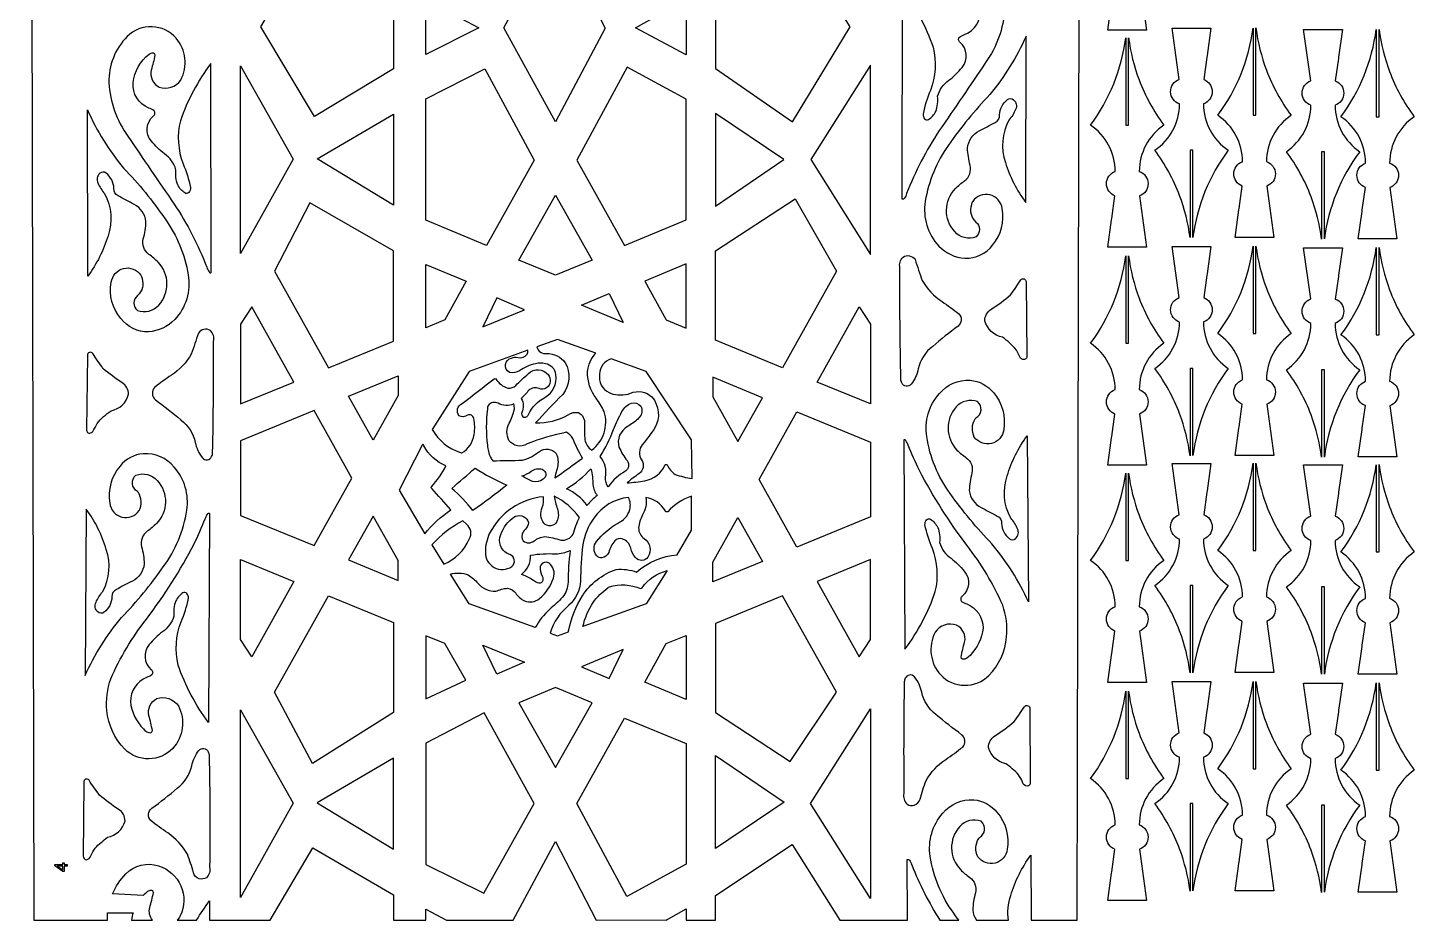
# Model space of a CAD drawing. Header units: millimetres. Extents: x -2260 to -1269, y 1307 to 3290.
# Drawn here: x -2260 to -1269, y 1307 to 1945 of the extents above; entities that cross this region are included whole.
import ezdxf

# ---------------------------------------------------------------- set-up
doc = ezdxf.new("R2010")
doc.units = ezdxf.units.MM
doc.layers.add('Default', color=70, linetype='Continuous')

msp = doc.modelspace()

# ---------------------------------------------------------------- linework, layer by layer
at = {"layer": 'Default'}
for points in [[(-2259.87, 3289.6), (-2255.54, 1306.6), (-2202.85, 1306.6, -0.032472), (-2202.74, 1312), (-2184.58, 1312, 0.046182), (-2185.67, 1306.69), (-2170.68, 1306.6, -0.244684), (-2172.64, 1315.65, 0.027786), (-2170.05, 1326.41, 0.249131), (-2171.07, 1328, 0.160321), (-2174.18, 1327.08, 0.031643), (-2177.29, 1324.24), (-2199.28, 1325.46, -0.090153), (-2189.77, 1339.73, -0.286147), (-2166.31, 1345.54, -0.458906), (-2150.91, 1309.83, -0.10109), (-2152.97, 1306.6), (-2139.22, 1306.6, -0.028103), (-2129.94, 1320.42), (-2129.92, 1306.6), (-2086.51, 1306.6), (-2056.09, 1358.51), (-1998.5, 1324.91), (-1998.5, 1306.6), (-1975.34, 1306.6), (-1975.34, 1314.5), (-1960.61, 1306.6), (-1912.97, 1306.6), (-1882.66, 1362.84), (-1853.65, 1306.6), (-1803, 1307), (-1803.5, 1306.6), (-1789.19, 1314.73), (-1789.19, 1306.6), (-1768.35, 1306.6), (-1768.35, 1324.4), (-1713.51, 1360.73), (-1679.3, 1306.6), (-1630.91, 1306.6), (-1631.14, 1350.08, -0.424926), (-1629.68, 1349.55, -0.086617), (-1627.97, 1346.19, 0.048903), (-1607.8, 1306.6), (-1594.29, 1306.6, -0.005243), (-1597.98, 1311.73, -0.121623), (-1614.75, 1352.36, -0.22635), (-1605.75, 1383.16, -0.242341), (-1583.71, 1392.72, -0.208918), (-1567.09, 1383.83, -0.224816), (-1559.74, 1357.34, -0.688915), (-1580.75, 1352.06, -0.265065), (-1580.08, 1365.14, -0.015041), (-1579.59, 1365.77, 0.529776), (-1578.44, 1377.4, 0.308634), (-1593.73, 1373.6, 0.394552), (-1593.15, 1342.82, 0.040002), (-1586.53, 1337.3, -0.299751), (-1582.43, 1326.25, 0.063831), (-1584.33, 1313.89, 0.136703), (-1581.68, 1306.6), (-1558.85, 1306.6, -0.118884), (-1557.27, 1324.29, -0.086345), (-1542.88, 1353.07), (-1542.59, 1306.6), (-1509.79, 1306.6), (-1505.45, 3289.6)], [(-1561.68, 1958.13, -0.144673), (-1575.21, 1919.97, -0.003386), (-1608.3, 1871.34, 0.053849), (-1631.62, 1826.25, -0.086443), (-1633.32, 1822.88, -0.424748), (-1634.78, 1822.34), (-1634.58, 1972, -0.079206), (-1612.71, 1930.95, -0.152055), (-1614.65, 1900.13, 0.051326), (-1619.93, 1883.18, 0.172307), (-1618.75, 1879.69, 0.346332), (-1615.89, 1879.3, 0.126385), (-1610.83, 1885.09, 0.124348), (-1609.55, 1895.96, -0.171984), (-1601.36, 1907.29, 0.053003), (-1591.96, 1916.48, 0.410921), (-1593.48, 1934.46, -0.433717), (-1593.94, 1938.13, -0.077739), (-1590.17, 1939.98, 0.322399), (-1578.85, 1958.26, 0.197218)]]:
    msp.add_lwpolyline(points, format="xyb", dxfattribs=at)
for points in [[(-1472.99, 2092.83, 0.056763), (-1465.47, 2062.66, 0.069714), (-1447.78, 2030.35, 0.247243), (-1465.38, 1997.2, -0.716421), (-1465.25, 1979.69), (-1460.14, 1943.06), (-1487.84, 1943.06), (-1485.1, 1962.66), (-1484.96, 1963.66), (-1482.71, 1979.73, -0.706462), (-1482.6, 1997.16, 0.248623), (-1500.2, 2030.35, 0.128873), (-1475, 2092.75), (-1475, 2030.35), (-1472.98, 2030.35), (-1472.98, 2092.83)], [(-2152.64, 1832.5, -0.124348), (-2153.92, 1843.38, 0.171984), (-2162.12, 1854.7, -0.053003), (-2171.51, 1863.89, -0.410921), (-2170, 1881.88, 0.433717), (-2169.53, 1885.54, 0.077739), (-2173.3, 1887.4, -0.322399), (-2184.62, 1905.68, -0.197218), (-2173.13, 1926.07, -0.160321), (-2170.02, 1926.99, -0.249131), (-2168.99, 1925.4, -0.027786), (-2171.58, 1914.64, 0.350097), (-2165.83, 1902.5, 0.341491), (-2150.49, 1907.49, 0.306802), (-2153.84, 1937.44, 0.432338), (-2188.72, 1938.72, 0.206013), (-2201.8, 1905.55, 0.144673), (-2188.26, 1867.39, 0.003386), (-2155.17, 1818.75, -0.053849), (-2131.85, 1773.67, 0.086443), (-2130.15, 1770.3, 0.424748), (-2128.69, 1769.75), (-2128.89, 1919.41, 0.079206), (-2150.76, 1878.37, 0.152055), (-2148.82, 1847.55, -0.051326), (-2143.54, 1830.6, -0.172307), (-2144.73, 1827.11, -0.346332), (-2147.58, 1826.72, -0.126385)], [(-1429.01, 1794.8, 0.056763), (-1436.53, 1824.97, 0.069714), (-1454.22, 1857.27, 0.247243), (-1436.62, 1890.43, -0.716421), (-1436.75, 1907.94), (-1441.86, 1944.56), (-1414.16, 1944.56), (-1416.9, 1924.97), (-1417.04, 1923.97), (-1419.29, 1907.9, -0.706462), (-1419.4, 1890.47, 0.248623), (-1401.8, 1857.27, 0.128873), (-1427, 1794.88), (-1427, 1857.27), (-1429.02, 1857.27), (-1429.02, 1794.8)], [(-1381.99, 1944.75, 0.056763), (-1374.47, 1914.58, 0.069714), (-1356.78, 1882.27, 0.247243), (-1374.38, 1849.12, -0.716421), (-1374.25, 1831.61), (-1369.14, 1794.98), (-1396.84, 1794.98), (-1394.1, 1814.58), (-1393.96, 1815.58), (-1391.71, 1831.65, -0.706462), (-1391.6, 1849.08, 0.248623), (-1409.2, 1882.27, 0.128873), (-1384, 1944.67), (-1384, 1882.27), (-1381.98, 1882.27), (-1381.98, 1944.75)], [(-1335.01, 1793.8, 0.056763), (-1342.53, 1823.97, 0.069714), (-1360.22, 1856.27, 0.247243), (-1342.62, 1889.43, -0.716421), (-1342.75, 1906.94), (-1347.86, 1943.56), (-1320.16, 1943.56), (-1322.9, 1923.97), (-1323.04, 1922.97), (-1325.29, 1906.9, -0.706462), (-1325.4, 1889.47, 0.248623), (-1307.8, 1856.27, 0.128873), (-1333, 1793.88), (-1333, 1856.27), (-1335.02, 1856.27), (-1335.02, 1793.8)], [(-1293.99, 1943.75, 0.056763), (-1286.47, 1913.58, 0.069714), (-1268.78, 1881.27, 0.247243), (-1286.38, 1848.12, -0.716421), (-1286.25, 1830.61), (-1281.14, 1793.98), (-1308.84, 1793.98), (-1306.1, 1813.58), (-1305.96, 1814.58), (-1303.71, 1830.65, -0.706462), (-1303.6, 1848.08, 0.248623), (-1321.2, 1881.27, 0.128873), (-1296, 1943.67), (-1296, 1881.27), (-1293.98, 1881.27), (-1293.98, 1943.75)], [(-1555.18, 1893.37, -0.357202), (-1553.8, 1886.46, -0.082144), (-1558.52, 1878.83, 0.20864), (-1561.01, 1848.61, 0.086484), (-1546.5, 1819.92), (-1546.25, 1938.78, -0.068295), (-1572.16, 1897.12, 0.038709), (-1601.77, 1860.9, 0.11336), (-1618.3, 1820.77, 0.233622), (-1608.64, 1788.73, 0.183691), (-1589.92, 1780, 0.239584), (-1570.16, 1789.5, 0.230445), (-1563.35, 1815.54, 0.690603), (-1584.4, 1820.65, 0.088334), (-1585.31, 1818.24, 0.299533), (-1582.15, 1805.93, -0.475634), (-1581.97, 1795.36, -0.308512), (-1597.26, 1799.06, -0.394499), (-1596.81, 1829.85, -0.039778), (-1590.22, 1835.41, 0.299111), (-1586.17, 1846.48, -0.063872), (-1588.11, 1858.83, -0.25494), (-1579.71, 1871.14, 0.006297), (-1568.3, 1877.23, 0.332396), (-1565.19, 1882.53, -0.216468), (-1559.65, 1893.56, -0.361667)], [(-1472.99, 1937.75, 0.056763), (-1465.47, 1907.58, 0.069714), (-1447.78, 1875.27, 0.247243), (-1465.38, 1842.12, -0.716421), (-1465.25, 1824.61), (-1460.14, 1787.98), (-1487.84, 1787.98), (-1485.1, 1807.58), (-1484.96, 1808.58), (-1482.71, 1824.65, -0.706462), (-1482.6, 1842.08, 0.248623), (-1500.2, 1875.27, 0.128873), (-1475, 1937.67), (-1475, 1875.27), (-1472.98, 1875.27), (-1472.98, 1937.75)], [(-2208.29, 1840.79, 0.357202), (-2209.67, 1833.87, 0.082144), (-2204.95, 1826.25, -0.20864), (-2202.46, 1796.02, -0.086484), (-2216.97, 1767.34), (-2217.23, 1886.2, 0.068295), (-2191.31, 1844.53, -0.038709), (-2161.7, 1808.32, -0.11336), (-2145.17, 1768.18, -0.233622), (-2154.83, 1736.15, -0.183691), (-2173.55, 1727.42, -0.239584), (-2193.31, 1736.92, -0.230445), (-2200.12, 1762.95, -0.690603), (-2179.07, 1768.07, -0.088334), (-2178.16, 1765.66, -0.299533), (-2181.32, 1753.34, 0.475634), (-2181.5, 1742.77, 0.308512), (-2166.21, 1746.47, 0.394499), (-2166.66, 1777.27, 0.039778), (-2173.25, 1782.83, -0.299111), (-2177.3, 1793.9, 0.063872), (-2175.36, 1806.25, 0.25494), (-2183.76, 1818.56, -0.006297), (-2195.18, 1824.65, -0.332396), (-2198.28, 1829.95, 0.216468), (-2203.82, 1840.98, 0.361667)], [(-1429.01, 1638.8, 0.056763), (-1436.53, 1668.97, 0.069714), (-1454.22, 1701.27, 0.247243), (-1436.62, 1734.42, -0.716421), (-1436.75, 1751.94), (-1441.86, 1788.56), (-1414.16, 1788.56), (-1416.9, 1768.97), (-1417.04, 1767.97), (-1419.29, 1751.9, -0.706462), (-1419.4, 1734.47, 0.248623), (-1401.8, 1701.27, 0.128873), (-1427, 1638.88), (-1427, 1701.27), (-1429.02, 1701.27), (-1429.02, 1638.8)], [(-1381.99, 1788.74, 0.056763), (-1374.47, 1758.57, 0.069714), (-1356.78, 1726.27, 0.247243), (-1374.38, 1693.12, -0.716421), (-1374.25, 1675.61), (-1369.14, 1638.98), (-1396.84, 1638.98), (-1394.1, 1658.57), (-1393.96, 1659.57), (-1391.71, 1675.65, -0.706462), (-1391.6, 1693.08, 0.248623), (-1409.2, 1726.27, 0.128873), (-1384, 1788.66), (-1384, 1726.27), (-1381.98, 1726.27), (-1381.98, 1788.74)], [(-1335.01, 1637.8, 0.056763), (-1342.53, 1667.97, 0.069714), (-1360.22, 1700.27, 0.247243), (-1342.62, 1733.42, -0.716421), (-1342.75, 1750.94), (-1347.86, 1787.56), (-1320.16, 1787.56), (-1322.9, 1767.97), (-1323.04, 1766.97), (-1325.29, 1750.9, -0.706462), (-1325.4, 1733.47, 0.248623), (-1307.8, 1700.27, 0.128873), (-1333, 1637.88), (-1333, 1700.27), (-1335.02, 1700.27), (-1335.02, 1637.8)], [(-1293.99, 1787.74, 0.056763), (-1286.47, 1757.57, 0.069714), (-1268.78, 1725.27, 0.247243), (-1286.38, 1692.12, -0.716421), (-1286.25, 1674.61), (-1281.14, 1637.98), (-1308.84, 1637.98), (-1306.1, 1657.57), (-1305.96, 1658.57), (-1303.71, 1674.65, -0.706462), (-1303.6, 1692.08, 0.248623), (-1321.2, 1725.27, 0.128873), (-1296, 1787.66), (-1296, 1725.27), (-1293.98, 1725.27), (-1293.98, 1787.74)], [(-1594.85, 1731.49, 0.020506), (-1613.01, 1717.05, 0.174932), (-1623.36, 1700.95, -0.123758), (-1628.41, 1689.96, -0.573222), (-1635.03, 1690.87, -0.123075), (-1635.77, 1693.44, -0.006777), (-1636.41, 1773.19, -0.269714), (-1634.15, 1780.87, -0.42653), (-1625.6, 1779.05, 0.00318), (-1620.53, 1764.1, 0.115997), (-1606.32, 1749.07, -0.015127), (-1594.23, 1740.29, -0.42383)], [(-1472.99, 1781.74, 0.056763), (-1465.47, 1751.57, 0.069714), (-1447.78, 1719.27, 0.247243), (-1465.38, 1686.12, -0.716421), (-1465.25, 1668.61), (-1460.14, 1631.98), (-1487.84, 1631.98), (-1485.1, 1651.57), (-1484.96, 1652.57), (-1482.71, 1668.65, -0.706462), (-1482.6, 1686.08, 0.248623), (-1500.2, 1719.27, 0.128873), (-1475, 1781.66), (-1475, 1719.27), (-1472.98, 1719.27), (-1472.98, 1781.74)], [(-1546.24, 1763.2), (-1546.23, 1763.01), (-1545.7, 1710.19, -0.583524), (-1548.5, 1707.69, -0.213218), (-1550.14, 1708.66, -0.026857), (-1553.2, 1714.43, 0.067631), (-1563.12, 1723.61, -0.290968), (-1575.71, 1735.4, -0.262406), (-1571.11, 1743.52, 0.025663), (-1557.39, 1753.78, 0.012763), (-1550.09, 1764.5, -0.726847)], [(-2168.62, 1678.91, -0.020506), (-2150.47, 1664.46, -0.174932), (-2140.11, 1648.36, 0.123758), (-2135.06, 1637.38, 0.573222), (-2128.44, 1638.29, 0.123075), (-2127.7, 1640.86, 0.006777), (-2127.07, 1720.6, 0.269714), (-2129.32, 1728.29, 0.42653), (-2137.87, 1726.47, -0.00318), (-2142.94, 1711.52, -0.115997), (-2157.15, 1696.48, 0.015127), (-2169.24, 1687.71, 0.42383)], [(-1881.1, 1722.03), (-1895.91, 1716.67, 0.374449), (-1889, 1711.87, -0.256515), (-1875.63, 1705.34, -0.308165), (-1877.48, 1682.71, 0.007627), (-1896.97, 1662.24, 0.130802), (-1873.46, 1668.14, -0.19928), (-1866.22, 1669.69, -0.307239), (-1861.86, 1661.42, 0.042642), (-1861.64, 1650.31, 0.180927), (-1856.81, 1642.71, 0.319504), (-1847.88, 1670.46, 0.054033), (-1853.61, 1679.87, -0.166081), (-1859.72, 1698.72, -0.169094), (-1853.77, 1712.12)], [(-2217.24, 1710.62), (-2217.24, 1710.43), (-2217.77, 1657.61, 0.583524), (-2214.97, 1655.11, 0.213218), (-2213.34, 1656.08, 0.026857), (-2210.27, 1661.84, -0.067631), (-2200.35, 1671.02, 0.290968), (-2187.76, 1682.82, 0.262406), (-2192.36, 1690.94, -0.025663), (-2206.08, 1701.2, -0.012763), (-2213.38, 1711.92, 0.726847)], [(-1970.72, 1657.58, 0.191192), (-1950.53, 1641.1, 0.005248), (-1949.65, 1640.81, 0.227781), (-1940.8, 1653.97, 0.101613), (-1941.08, 1665.43, 0.518279), (-1945.62, 1667.76, -0.289941), (-1951.66, 1667.37, -0.471569), (-1949.34, 1676.18, 0.003928), (-1926.45, 1693.89, -0.388198), (-1925.24, 1693.77, 0.184808), (-1916.62, 1687.2, 0.215902), (-1911, 1689.01, -0.027099), (-1901.98, 1697.57, -0.434971), (-1887.87, 1696.84, -0.432111), (-1888.96, 1687.37, -0.239954), (-1894.39, 1686.84, 0.305245), (-1901.63, 1685.66, -0.004872), (-1907.07, 1679.67, -0.247573), (-1906.71, 1669.74, 0.257412), (-1905.98, 1666.6, 0.440874), (-1901.88, 1668.34, -0.161643), (-1890.37, 1680.41, 0.313158), (-1882.3, 1696.88, 0.315774), (-1889.81, 1704.66, 0.132981), (-1896.86, 1704.6, 0.098884), (-1908.36, 1699.64, -0.214489), (-1915.53, 1698.41, -0.680386), (-1914.08, 1708.71, -0.12562), (-1909.54, 1709.11, 0.329253), (-1902.91, 1711.54, 0.195203), (-1902.52, 1714.27), (-1944.33, 1699.08)], [(-1785.01, 1622.58), (-1785.34, 1650.29), (-1817.86, 1699.08), (-1842.88, 1708.15, 0.320336), (-1851.12, 1697.11, 0.331969), (-1844.28, 1683.95, 0.014567), (-1843.39, 1683.48, 0.163555), (-1829.04, 1683.45, -0.301709), (-1813.69, 1680.93, -0.313436), (-1811.61, 1658.66, -0.020953), (-1820.66, 1646.66, 0.307944), (-1821.12, 1635.9, -0.400323), (-1823.05, 1625.79, 0.039296), (-1831.48, 1619.39, 0.02405), (-1818.74, 1620.97, 0.259406), (-1804.42, 1632.19, -0.587979), (-1802.9, 1632.23, 0.111986), (-1797.15, 1625.51, 0.056208)], [(-1553.76, 1579.67, 0.353881), (-1552.4, 1586.58, 0.082113), (-1557.16, 1594.18, -0.208904), (-1559.77, 1624.39, -0.086345), (-1545.38, 1653.17), (-1544.63, 1534.31, 0.068438), (-1570.72, 1575.81, -0.038835), (-1600.48, 1611.83, -0.121623), (-1617.26, 1652.46, -0.22635), (-1608.25, 1683.27, -0.242341), (-1586.21, 1692.82, -0.208918), (-1569.6, 1683.94, -0.224816), (-1562.24, 1657.44, -0.688915), (-1583.26, 1652.16, -0.265065), (-1582.59, 1665.24, -0.015041), (-1582.09, 1665.87, 0.529776), (-1580.95, 1677.5, 0.308634), (-1596.23, 1673.7, 0.394552), (-1595.65, 1642.92, 0.040002), (-1589.03, 1637.4, -0.299751), (-1584.94, 1626.35, 0.063831), (-1586.83, 1613.99, 0.255589), (-1578.38, 1601.74, -0.006267), (-1566.94, 1595.72, -0.333186), (-1563.81, 1590.44, 0.216277), (-1558.19, 1579.43, 0.361529)], [(-1927.42, 1635.2, -0.002135), (-1906.29, 1635.61, 0.11238), (-1894.15, 1641.95, -0.396764), (-1882.18, 1640.32, -0.112924), (-1881.2, 1638.08, -0.144638), (-1881.89, 1628.37, 0.024127), (-1883.06, 1622.99, 0.008608), (-1863.38, 1637.16, -0.040978), (-1870.29, 1651.18, 0.119194), (-1874.82, 1655.6, 0.043721), (-1902.92, 1647.33, -0.406382), (-1915.89, 1649.78, -0.254662), (-1915.67, 1662.01, 0.074005), (-1912.05, 1672.11, 0.078937), (-1912.43, 1675.85, -0.239674), (-1923.72, 1676.38, 0.346212), (-1930.63, 1674.9, 0.166462), (-1931.29, 1672.12, 0.060766), (-1931.34, 1646.29, 0.090993), (-1929.07, 1637.72), (-1929.07, 1637.72, 0.070578)], [(-1850.77, 1638.24, 0.054461), (-1841.19, 1657.61, -0.017492), (-1835.15, 1670.44, -0.170857), (-1828.38, 1676.38, -0.30963), (-1821.62, 1674.24, -0.325592), (-1822.71, 1666.28, -0.038721), (-1823.81, 1665.05, -0.044167), (-1831.11, 1659.64, 0.353711), (-1837.28, 1645.05, 0.066387), (-1831.36, 1635.33, -0.411746), (-1832.63, 1627.68, 0.121544), (-1844.73, 1616.8), (-1844.73, 1616.8), (-1845.08, 1616.26, -0.143735), (-1846.86, 1623.36, 0.23007)], [(-1977.33, 1647.19), (-1977.85, 1646.38), (-1994.35, 1614.15), (-1976.03, 1582.94, -0.07883), (-1957.37, 1600.16, 0.009925), (-1971.14, 1615.38, -0.426734), (-1971.21, 1616.65, 0.065646), (-1960.99, 1631.53, -0.17501), (-1976.71, 1645.95), (-1976.71, 1645.95, -0.010745)], [(-1609.44, 1587.59, -0.124595), (-1608.11, 1576.72, 0.172423), (-1599.87, 1565.45, -0.054769), (-1590.44, 1556.32, -0.410266), (-1591.88, 1538.33, 0.433271), (-1592.33, 1534.66, 0.077861), (-1588.55, 1532.83, -0.30209), (-1576.97, 1515.54, -0.166916), (-1586.34, 1496.07, -0.240467), (-1591.68, 1493.22, -0.249398), (-1592.71, 1494.8, -0.027776), (-1590.16, 1505.58, 0.350829), (-1595.96, 1517.68, 0.341045), (-1611.29, 1512.59, 0.314169), (-1607.27, 1482.02, 0.418503), (-1572.93, 1481.6, 0.174326), (-1560.22, 1509.26, 0.109576), (-1562.96, 1531.91, 0.062275), (-1588.44, 1574.58, -0.041735), (-1622.54, 1628.37, -0.014891), (-1630.47, 1646.3, 0.086617), (-1632.19, 1649.65, 0.424926), (-1633.65, 1650.19), (-1632.84, 1500.53, 0.07905), (-1611.13, 1541.72, 0.152063), (-1613.2, 1572.52, -0.051417), (-1618.55, 1589.44, -0.189517), (-1617.36, 1592.94, -0.346809), (-1614.53, 1593.35, -0.126453)], [(-2209.72, 1527.08, -0.353881), (-2211.07, 1534, -0.082113), (-2206.31, 1541.6, 0.208904), (-2203.7, 1571.81, 0.086345), (-2218.09, 1600.59), (-2218.84, 1481.73, -0.068438), (-2192.75, 1523.23, 0.038835), (-2162.99, 1559.25, 0.121623), (-2146.21, 1599.88, 0.22635), (-2155.22, 1630.68, 0.242341), (-2177.26, 1640.24, 0.208918), (-2193.88, 1631.35, 0.224816), (-2201.23, 1604.86, 0.688915), (-2180.22, 1599.58, 0.265065), (-2180.89, 1612.66, 0.015041), (-2181.38, 1613.29, -0.529776), (-2182.53, 1624.92, -0.308634), (-2167.24, 1621.12, -0.394552), (-2167.82, 1590.34, -0.040002), (-2174.44, 1584.82, 0.299751), (-2178.54, 1573.77, -0.063831), (-2176.64, 1561.41, -0.255589), (-2185.1, 1549.15, 0.006267), (-2196.53, 1543.14, 0.333186), (-2199.66, 1537.86, -0.216277), (-2205.28, 1526.85, -0.361529)], [(-1917.53, 1617.78, -0.015325), (-1941.63, 1599.59, 0.04614), (-1956.78, 1615.49, 0.005713), (-1940.05, 1630.04, 0.038778)], [(-1906.6, 1624.39, 0.082143), (-1899.91, 1627.73, -0.235479), (-1892.18, 1629.14, -0.640175), (-1891.56, 1622.01, -0.234123), (-1898.97, 1620.46, -0.021157)], [(-1860, 1603.3, 0.129064), (-1874.67, 1615.23, 0.074171), (-1857.29, 1629.56, -0.070702), (-1855.95, 1617.99, 0.113861), (-1852.83, 1610.37, 0.063971), (-1859.92, 1603.41), (-1859.92, 1603.41)], [(-1472.99, 1626.47, 0.056763), (-1465.47, 1596.3, 0.069714), (-1447.78, 1564, 0.247243), (-1465.38, 1530.85, -0.716421), (-1465.25, 1513.34), (-1460.14, 1476.71), (-1487.84, 1476.71), (-1485.1, 1496.3), (-1484.96, 1497.3), (-1482.71, 1513.38, -0.706462), (-1482.6, 1530.81, 0.248623), (-1500.2, 1564, 0.128873), (-1475, 1626.4), (-1475, 1564), (-1472.98, 1564), (-1472.98, 1626.47)], [(-1429.01, 1483.53, 0.056763), (-1436.53, 1513.7, 0.069714), (-1454.22, 1546, 0.247243), (-1436.62, 1579.16, -0.716421), (-1436.75, 1596.67), (-1441.86, 1633.29), (-1414.16, 1633.29), (-1416.9, 1613.7), (-1417.04, 1612.7), (-1419.29, 1596.63, -0.706462), (-1419.4, 1579.2, 0.248623), (-1401.8, 1546, 0.128873), (-1427, 1483.61), (-1427, 1546), (-1429.02, 1546), (-1429.02, 1483.53)], [(-1381.99, 1633.47, 0.056763), (-1374.47, 1603.3, 0.069714), (-1356.78, 1571, 0.247243), (-1374.38, 1537.85, -0.716421), (-1374.25, 1520.34), (-1369.14, 1483.71), (-1396.84, 1483.71), (-1394.1, 1503.3), (-1393.96, 1504.3), (-1391.71, 1520.38, -0.706462), (-1391.6, 1537.81, 0.248623), (-1409.2, 1571, 0.128873), (-1384, 1633.4), (-1384, 1571), (-1381.98, 1571), (-1381.98, 1633.47)], [(-1335.01, 1482.53, 0.056763), (-1342.53, 1512.7, 0.069714), (-1360.22, 1545, 0.247243), (-1342.62, 1578.16, -0.716421), (-1342.75, 1595.67), (-1347.86, 1632.29), (-1320.16, 1632.29), (-1322.9, 1612.7), (-1323.04, 1611.7), (-1325.29, 1595.63, -0.706462), (-1325.4, 1578.2, 0.248623), (-1307.8, 1545, 0.128873), (-1333, 1482.61), (-1333, 1545), (-1335.02, 1545), (-1335.02, 1482.53)], [(-1293.99, 1632.47, 0.056763), (-1286.47, 1602.3, 0.069714), (-1268.78, 1570, 0.247243), (-1286.38, 1536.85, -0.716421), (-1286.25, 1519.34), (-1281.14, 1482.71), (-1308.84, 1482.71), (-1306.1, 1502.3), (-1305.96, 1503.3), (-1303.71, 1519.38, -0.706462), (-1303.6, 1536.81, 0.248623), (-1321.2, 1570, 0.128873), (-1296, 1632.4), (-1296, 1570), (-1293.98, 1570), (-1293.98, 1632.47)], [(-1865.5, 1594.58, 0.119776), (-1883.56, 1609.96, 0.045698), (-1881.28, 1600.79, -0.192011), (-1881.64, 1591.8, -0.524316), (-1890.98, 1590.6, -0.261481), (-1892.11, 1601.87, 0.130982), (-1891.3, 1609.51, 0.254858), (-1929.72, 1583.38, 0.110118), (-1932.77, 1569.87, 0.610354), (-1913.85, 1559.56, 0.572121), (-1915.24, 1568.19, -0.391735), (-1922.4, 1580.43, -0.157271), (-1913.68, 1593.98, -0.427734), (-1903.04, 1593.51, -0.320865), (-1902.68, 1588.43, -0.060779), (-1905.8, 1584.37, 0.322721), (-1905.7, 1577.93), (-1905.7, 1577.93, 0.355403), (-1897.89, 1577.95, -0.113621), (-1890.24, 1581.08, -0.056422), (-1878.76, 1578.39, 0.27598), (-1869.93, 1582.73, -0.051473)], [(-1795.64, 1568), (-1785.44, 1585.52), (-1785.37, 1609.97, 0.125472), (-1802.45, 1598.81, -0.534392), (-1804.21, 1599.54, 0.235946), (-1817.94, 1608.84, -0.161189), (-1820.38, 1596.46, 0.093652), (-1823.26, 1587.18, 0.24212), (-1819.24, 1579.63, -0.407968), (-1816.54, 1566.36, -0.48972), (-1825.34, 1565.94, -0.137177), (-1828.78, 1572.7, 0.259964), (-1835.07, 1579.48, 0.294367), (-1840.16, 1577.95, 0.115694), (-1844.6, 1569.64, -0.260914), (-1849.52, 1565.86, -0.193615), (-1853.11, 1567.15, -0.35846), (-1853.36, 1577.51, -0.078424), (-1838.38, 1590.46, 0.227439), (-1829.49, 1600.33, 0.180437), (-1830.47, 1609.01, 0.218334), (-1855.13, 1594.22, 0.128012), (-1863.06, 1575.05, 0.039134), (-1864.64, 1549.12, -0.192198), (-1872.99, 1531.91, 0.160372), (-1886.36, 1511.96), (-1881.1, 1510.06), (-1873.26, 1512.91, -0.083565), (-1873.15, 1514.28, -0.090015), (-1863.38, 1538.61, -0.164998), (-1839.34, 1557.48, -0.062986), (-1839.13, 1557.53, -0.112581), (-1824.66, 1555.6, -0.157496)], [(-2154.03, 1535.01, 0.124595), (-2155.36, 1524.14, -0.172423), (-2163.6, 1512.87, 0.054769), (-2173.03, 1503.73, 0.410266), (-2171.59, 1485.74, -0.433271), (-2171.14, 1482.08, -0.077861), (-2174.92, 1480.24, 0.30209), (-2186.5, 1462.96, 0.166916), (-2177.13, 1443.49, 0.240467), (-2171.79, 1440.63, 0.249398), (-2170.77, 1442.21, 0.027776), (-2173.31, 1453, -0.350829), (-2167.52, 1465.1, -0.341045), (-2152.19, 1460, -0.314169), (-2156.21, 1429.44, -0.418503), (-2190.54, 1429.01, -0.174326), (-2203.25, 1456.68, -0.109576), (-2200.51, 1479.32, -0.062275), (-2175.04, 1521.99, 0.041735), (-2140.93, 1575.78, 0.014891), (-2133, 1593.71, -0.086617), (-2131.29, 1597.07, -0.424926), (-2129.83, 1597.6), (-2130.64, 1447.95, -0.07905), (-2152.34, 1489.13, -0.152063), (-2150.27, 1519.94, 0.051417), (-2144.93, 1536.86, 0.189517), (-2146.11, 1540.36, 0.346809), (-2148.95, 1540.76, 0.126453)], [(-1971.02, 1574.99), (-1962.38, 1561.38, 0.190755), (-1944.24, 1579.11, 0.360966), (-1946.14, 1589.79), (-1948.76, 1592.17, 0.094875)], [(-1900.41, 1567.7, -0.055124), (-1882.61, 1568.69, 0.108731), (-1872.17, 1571.01, 0.025779), (-1873.69, 1548.49, -0.178289), (-1877.61, 1537.63), (-1877.61, 1537.63, -0.035364), (-1886.96, 1528.94, 0.078847), (-1897.11, 1515.87), (-1944.33, 1533.01), (-1957.75, 1554.12, -0.17089), (-1945.01, 1553.58, -0.07806), (-1938.04, 1547.62, 0.234516), (-1925.33, 1541.93, -0.056939), (-1916.88, 1544.15, -0.1886), (-1911.06, 1540.44, 0.121245), (-1904.79, 1535.03, 0.281187), (-1894.09, 1536.73, 0.151531), (-1884.16, 1551.35, 0.331289), (-1887.27, 1562.01, 0.401515), (-1893.22, 1560.66, 0.107941), (-1893.55, 1559.56, 0.119899), (-1892.14, 1552.62, -0.230232), (-1892.05, 1548.67, -0.337465), (-1895.49, 1547.81, 0.046703), (-1906.91, 1553.99, 0.244621)], [(-1820.71, 1544.43, -0.172507), (-1802.77, 1556.73), (-1817.87, 1533.01), (-1862.98, 1516.65, -0.094164), (-1855.76, 1533.84), (-1855.76, 1533.84, -0.087436), (-1845.13, 1544.35), (-1845.13, 1544.35, -0.071711), (-1844.08, 1545.08, -0.166182), (-1821.82, 1543.98, 0.382931)], [(-1626.19, 1388.95, 0.24666), (-1621.97, 1393.23, -0.027343), (-1617.78, 1406.5, -0.115738), (-1603.64, 1421.62, 0.015094), (-1591.58, 1430.48, 0.448773), (-1592.31, 1439.33, -0.020778), (-1610.45, 1453.6, -0.175205), (-1620.87, 1469.63, 0.124943), (-1625.97, 1480.59, 0.5741), (-1632.59, 1479.63, 0.122783), (-1633.32, 1477.06, 0.006777), (-1633.62, 1397.31, 0.263913), (-1631.33, 1389.63, 0.217884)], [(-1429.01, 1327.53, 0.056763), (-1436.53, 1357.7, 0.069714), (-1454.22, 1390, 0.247243), (-1436.62, 1423.15, -0.716421), (-1436.75, 1440.66), (-1441.86, 1477.29), (-1414.16, 1477.29), (-1416.9, 1457.7), (-1417.04, 1456.7), (-1419.29, 1440.63, -0.706462), (-1419.4, 1423.19, 0.248623), (-1401.8, 1390, 0.128873), (-1427, 1327.61), (-1427, 1390), (-1429.02, 1390), (-1429.02, 1327.53)], [(-1381.99, 1477.47, 0.056763), (-1374.47, 1447.3, 0.069714), (-1356.78, 1415, 0.247243), (-1374.38, 1381.85, -0.716421), (-1374.25, 1364.34), (-1369.14, 1327.71), (-1396.84, 1327.71), (-1394.1, 1347.3), (-1393.96, 1348.3), (-1391.71, 1364.37, -0.706462), (-1391.6, 1381.81, 0.248623), (-1409.2, 1415, 0.128873), (-1384, 1477.39), (-1384, 1415), (-1381.98, 1415), (-1381.98, 1477.47)], [(-1472.99, 1470.47, 0.056763), (-1465.47, 1440.3, 0.069714), (-1447.78, 1408, 0.247243), (-1465.38, 1374.85, -0.716421), (-1465.25, 1357.34), (-1460.14, 1320.71), (-1487.84, 1320.71), (-1485.1, 1340.3), (-1484.96, 1341.3), (-1482.71, 1357.37, -0.706462), (-1482.6, 1374.81, 0.248623), (-1500.2, 1408, 0.128873), (-1475, 1470.39), (-1475, 1408), (-1472.98, 1408), (-1472.98, 1470.47)], [(-1335.01, 1326.53, 0.056763), (-1342.53, 1356.7, 0.069714), (-1360.22, 1389, 0.247243), (-1342.62, 1422.15, -0.716421), (-1342.75, 1439.66), (-1347.86, 1476.29), (-1320.16, 1476.29), (-1322.9, 1456.7), (-1323.04, 1455.7), (-1325.29, 1439.63, -0.706462), (-1325.4, 1422.19, 0.248623), (-1307.8, 1389, 0.128873), (-1333, 1326.61), (-1333, 1389), (-1335.02, 1389), (-1335.02, 1326.53)], [(-1293.99, 1476.47, 0.056763), (-1286.47, 1446.3, 0.069714), (-1268.78, 1414, 0.247243), (-1286.38, 1380.85, -0.716421), (-1286.25, 1363.34), (-1281.14, 1326.71), (-1308.84, 1326.71), (-1306.1, 1346.3), (-1305.96, 1347.3), (-1303.71, 1363.37, -0.706462), (-1303.6, 1380.81, 0.248623), (-1321.2, 1414, 0.128873), (-1296, 1476.39), (-1296, 1414), (-1293.98, 1414), (-1293.98, 1476.47)], [(-1545.52, 1402.47, -0.313125), (-1548.78, 1405.35, 0.139791), (-1556.12, 1414.92, 0.018926), (-1560.64, 1418.52, -0.281138), (-1573.14, 1430.09, -0.274793), (-1568.55, 1438.47, 0.0257), (-1554.79, 1448.66, 0.012781), (-1547.45, 1459.34, -0.748896), (-1543.59, 1457.83), (-1543.27, 1405, -0.399837)], [(-2137.29, 1336.36, -0.24666), (-2141.5, 1340.64, 0.027343), (-2145.69, 1353.91, 0.115738), (-2159.83, 1369.04, -0.015094), (-2171.89, 1377.89, -0.448773), (-2171.16, 1386.75, 0.020778), (-2153.02, 1401.02, 0.175205), (-2142.6, 1417.05, -0.124943), (-2137.5, 1428, -0.5741), (-2130.89, 1427.05, -0.122783), (-2130.15, 1424.48, -0.006777), (-2129.85, 1344.73, -0.263913), (-2132.14, 1337.05, -0.217884)], [(-2217.95, 1349.88, 0.313125), (-2214.69, 1352.76, -0.139791), (-2207.35, 1362.34, -0.018926), (-2202.84, 1365.93, 0.281138), (-2190.33, 1377.51, 0.274793), (-2194.93, 1385.89, -0.0257), (-2208.68, 1396.08, -0.012781), (-2216.02, 1406.75, 0.748896), (-2219.88, 1405.24), (-2220.2, 1352.42, 0.399837)]]:
    msp.add_lwpolyline(points, format="xyb", close=True, dxfattribs=at)
for points in [[(-1919.61, 1944.94), (-1882.66, 2013.49), (-1847.17, 1944.67), (-1882.66, 1877.54)], [(-1998.5, 1975.56), (-1998.5, 1915.52), (-2054.9, 1881.36), (-2093.37, 1945.55), (-2056.09, 2009.16)], [(-1768.35, 1975.05), (-1768.35, 1915.72), (-1713.24, 1877.68), (-1671.9, 1945.54), (-1713.51, 2011.38)], [(-1975.34, 1965.15), (-1937.43, 1944.81), (-1975.34, 1925.75)], [(-1789.19, 1965.38), (-1789.19, 1925.53), (-1825.44, 1944.78)], [(-2070.19, 1850.89), (-2107.71, 1783.38), (-2107.71, 1917.57)], [(-1975.34, 1894.06), (-1933.08, 1915.56), (-1897.84, 1850.24), (-1932.02, 1789.19), (-1975.34, 1807.19)], [(-1789.19, 1893.8), (-1831.37, 1916.62), (-1867.41, 1850.23), (-1833.24, 1789.19), (-1789.19, 1807.49)], [(-1700.05, 1850.63), (-1657.55, 1782.72), (-1657.55, 1918.19)], [(-1768.35, 1883.5), (-1768.35, 1817.27), (-1719.52, 1850.75)], [(-1998.5, 1883.04), (-1998.5, 1817.97), (-2053.04, 1851.09)], [(-1882.63, 1767.9), (-1908.75, 1778.74), (-1882.63, 1825.18), (-1856.51, 1778.74)], [(-1998.5, 1785.34), (-2058.15, 1819.75), (-2083.53, 1770.71), (-2044.85, 1701.75), (-1998.5, 1720.84)], [(-1768.35, 1721.49), (-1768.35, 1785.27), (-1711.21, 1822.55), (-1681.73, 1770.72), (-1720.41, 1701.75)], [(-1975.34, 1730.39), (-1975.34, 1775.63), (-1946.38, 1763.57), (-1961.83, 1735.94)], [(-1789.19, 1775.94), (-1818.88, 1763.57), (-1803.43, 1735.94), (-1789.19, 1730.09)], [(-1844.25, 1754.86), (-1834.2, 1734.22), (-1864.07, 1746.42)], [(-2107.71, 1733), (-2107.71, 1675.82), (-2069.59, 1691.54), (-2099.75, 1745.36)], [(-1924.62, 1751.72), (-1934.68, 1731.07), (-1904.81, 1743.27)], [(-1657.55, 1733), (-1657.55, 1675.82), (-1695.68, 1691.54), (-1665.51, 1745.36)], [(-1995.03, 1681.95), (-2012.9, 1650.06), (-2030.5, 1681.44), (-1995.03, 1696.06)], [(-1770.23, 1680.85), (-1752.36, 1648.96), (-1734.76, 1680.34), (-1770.23, 1694.96)], [(-2107.71, 1622.88), (-2107.71, 1596.17), (-2055.23, 1574.53), (-2028.1, 1622.88), (-2055.23, 1671.23), (-2107.71, 1649.59)], [(-1657.55, 1621.78), (-1657.55, 1595.07), (-1710.03, 1573.43), (-1737.16, 1621.78), (-1710.03, 1670.13), (-1657.55, 1648.49)], [(-1995.03, 1563.81), (-2012.9, 1595.7), (-2030.5, 1564.32), (-1995.03, 1549.7)], [(-1770.23, 1562.71), (-1752.36, 1594.6), (-1734.76, 1563.22), (-1770.23, 1548.6)], [(-2107.71, 1507.44), (-2107.71, 1564.62), (-2069.59, 1548.9), (-2099.75, 1495.08)], [(-1657.55, 1507.44), (-1657.55, 1564.62), (-1695.68, 1548.9), (-1665.51, 1495.08)], [(-1998.5, 1519.61), (-1998.5, 1455.08), (-2056.38, 1418.62), (-2083.52, 1469.74), (-2044.85, 1538.7)], [(-1768.35, 1518.96), (-1768.35, 1455.27), (-1714.8, 1420.26), (-1681.76, 1469.78), (-1720.41, 1538.7)], [(-1975.34, 1510.06), (-1975.34, 1464.88), (-1946.8, 1478.4), (-1961.83, 1504.5)], [(-1789.19, 1510.36), (-1789.19, 1464.51), (-1818.88, 1476.88), (-1803.43, 1504.5)], [(-1924.62, 1482.65), (-1934.68, 1503.29), (-1904.81, 1491.09)], [(-1844.25, 1479.5), (-1834.2, 1500.14), (-1864.07, 1487.94)], [(-1882.63, 1473.06), (-1908.75, 1462.22), (-1882.63, 1415.79), (-1856.51, 1462.22)], [(-2070.19, 1390.46), (-2107.71, 1322.95), (-2107.71, 1457.14)], [(-1700.41, 1390), (-1657.55, 1457.78), (-1657.55, 1322.23)], [(-1975.34, 1433.3), (-1975.34, 1346.45), (-1933.82, 1326.07), (-1897.85, 1390.23), (-1933.65, 1454.91)], [(-1789.19, 1432.95), (-1789.19, 1346.64), (-1831.74, 1323.52), (-1867.42, 1390.2), (-1833.24, 1451.25)], [(-1998.5, 1422.6), (-2053.04, 1390.65), (-1998.5, 1357.54)], [(-1768.35, 1424.33), (-1719.07, 1391.1), (-1768.35, 1357.88)], [(-2231.73, 1345.38), (-2233.84, 1345.38), (-2233.84, 1341.55), (-2234.83, 1341.55), (-2240.54, 1345.57), (-2240.54, 1346.46), (-2234.83, 1346.46), (-2234.83, 1347.65), (-2233.84, 1347.65), (-2233.84, 1346.46), (-2231.73, 1346.46)], [(-2234.83, 1345.38), (-2238.8, 1345.38), (-2234.83, 1342.62)]]:
    msp.add_lwpolyline(points, close=True, dxfattribs=at)

doc.saveas('drawing.dxf')
